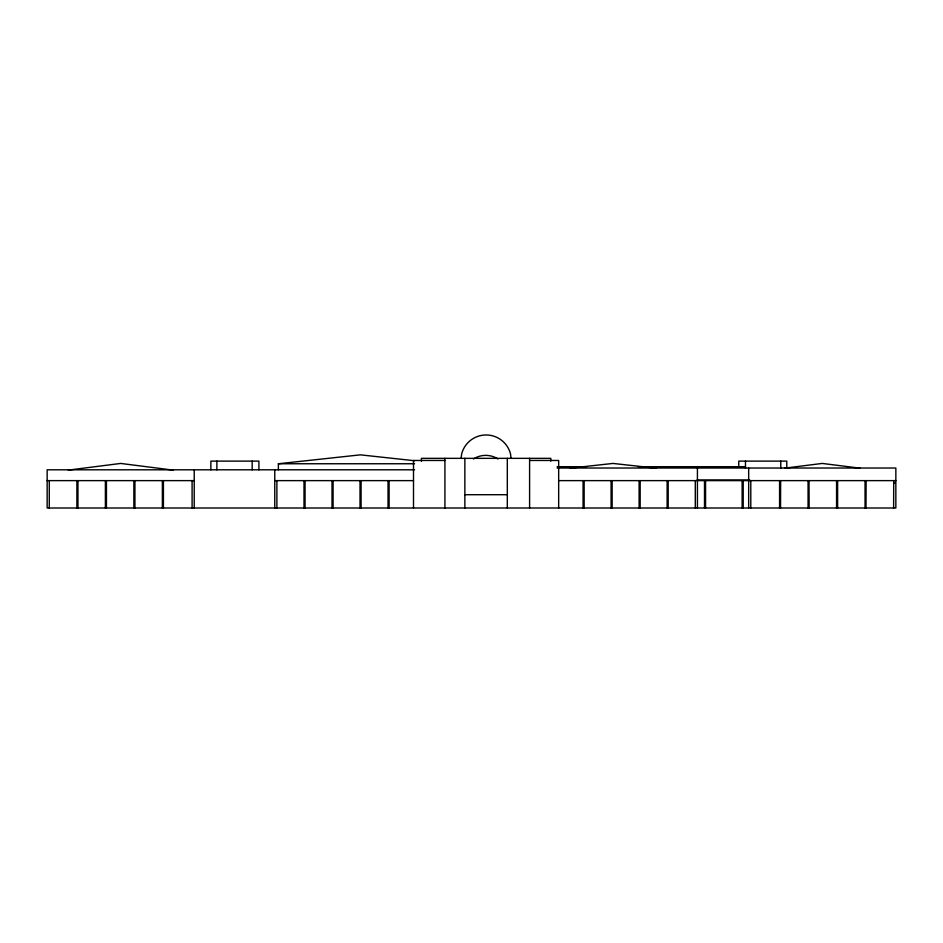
<?xml version="1.0" encoding="UTF-8"?>
<svg xmlns="http://www.w3.org/2000/svg" width="943" height="943" viewBox="0 0 943 943"><rect width="100%" height="100%" fill="white"/><g stroke="black" fill="none" stroke-linecap="round" stroke-linejoin="round"><path stroke-width="1.41" d="M461.127 458.345L461.669 453.889A25.225 25.225 0 0 1 510.517 453.889L511.059 458.345M68.238 470.121L120.692 463.437L173.135 470.121M784.564 468.164L822.261 463.437L859.957 468.164M569.678 468.211L612.974 463.437L656.281 468.211M278.374 469.803L278.374 463.756L360.367 454.844L414.555 460.726M444.919 460.467L413.505 460.467L413.505 508.006M529.601 460.467L558.669 460.467L558.669 508.006M278.374 463.756L414.555 463.756M557.16 466.702L586.723 466.702M638.163 466.702L745.465 466.702M557.124 468.023L895.85 468.023L895.85 508.006L47.15 508.006L47.15 469.803L414.555 469.803M697.101 479.987L749.732 479.987M47.15 480.624L194.223 480.624M274.767 480.624L413.505 480.624M558.669 480.624L895.85 480.624M893.622 483.17L894.789 483.17M464.864 494.71L507.31 494.71M893.728 480.624L893.622 508.006M866.11 480.624L866.004 508.006M865.049 480.624L865.049 508.006M837.62 480.624L837.62 508.006M836.559 480.624L836.559 508.006M809.023 480.624L809.129 508.006M808.068 480.624L808.068 508.006M786.792 468.435L786.792 461.115L738.758 461.115L738.758 466.962M780.769 461.115L780.769 468.435M780.639 480.624L780.533 508.006M779.578 480.624L779.578 508.006M750.793 480.624L750.793 508.006M748.671 468.023L748.671 508.006M745.465 461.115L745.465 468.353M743.202 480.624L743.202 508.006M742.141 480.624L742.141 508.006M705.564 480.624L705.564 508.006M704.504 480.624L704.504 508.006M697.419 468.023L697.419 508.006M695.297 480.624L695.297 508.006M668.186 480.624L668.186 508.006M667.125 480.624L667.125 508.006M640.167 480.624L640.167 508.006M639.106 480.624L639.106 508.006M612.148 480.624L612.148 508.006M611.088 480.624L611.088 508.006M584.141 480.624L584.141 508.006M583.08 480.624L583.08 508.006M550.795 461.174L550.795 458.345L421.391 458.345L421.391 461.268M529.601 458.345L529.601 508.006M507.31 458.345L507.31 508.006M464.864 458.345L464.864 508.006M444.919 458.345L444.919 508.006M389.105 480.624L389.105 508.006M388.044 480.624L388.044 508.006M361.086 480.624L361.086 508.006M360.026 480.624L360.026 508.006M333.079 480.624L333.079 508.006M332.019 480.624L332.019 508.006M305.06 480.624L305.06 508.006M304 480.624L304 508.006M276.888 480.624L276.888 508.006M274.767 469.803L274.767 508.006M258.901 469.897L258.901 461.115L210.855 461.115L210.855 469.897M252.182 461.115L252.182 469.897M216.878 461.115L216.878 469.897M194.223 469.803L194.223 508.006M192.101 480.624L192.101 508.006M163.422 480.624L163.422 508.006M162.361 480.624L162.361 508.006M134.932 480.624L134.932 508.006M133.871 480.624L133.871 508.006M106.441 480.624L106.441 508.006M105.38 480.624L105.38 508.006M77.951 480.624L77.951 508.006M76.89 480.624L76.89 508.006M49.272 480.624L49.272 508.006M473.492 458.946A22.726 22.726 0 0 1 497.975 458.946M748.718 480.624L748.671 479.987L748.683 480.624"/></g></svg>
